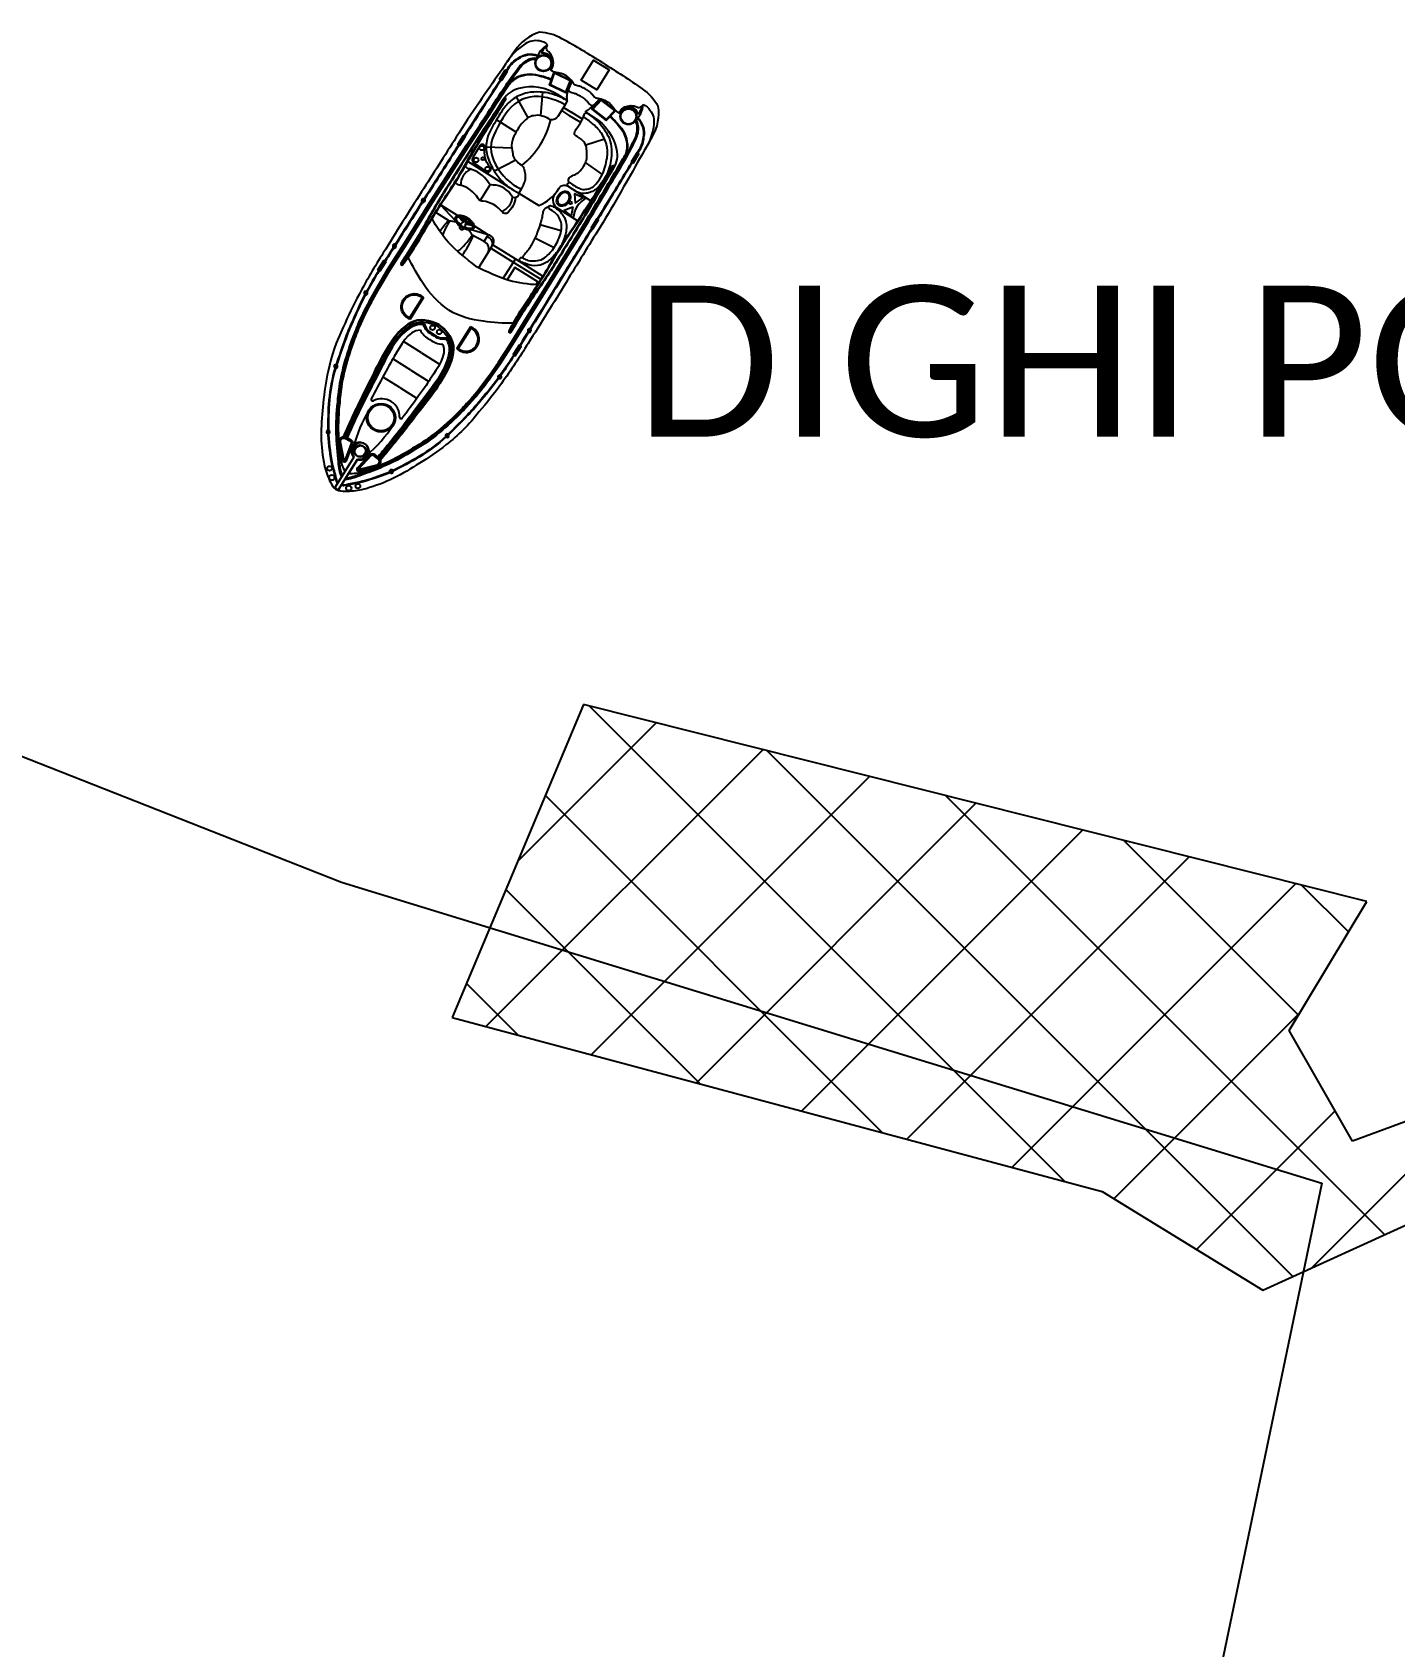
# Model space of a CAD drawing. Header units: metres. Extents: x 283839 to 285909, y 2019455 to 2022422.
# Drawn here: x 285636 to 285816.5, y 2020412 to 2020626 of the extents above; entities that cross this region are included whole.
import ezdxf

# ---------------------------------------------------------------- set-up
doc = ezdxf.new("R2010")
doc.units = ezdxf.units.M
doc.header["$MEASUREMENT"] = 0
for name, color, linetype in [('PORT', 5, 'Continuous'), ('PORT TEXT', 7, 'Continuous'), ('village', 3, 'Continuous')]:
    doc.layers.add(name, color=color, linetype=linetype)
doc.styles.get("Standard").update_dxf_attribs({"font": 'calibri.ttf'})

msp = doc.modelspace()

# ---------------------------------------------------------------- linework, layer by layer
at = {"color": 32, "true_color": 0xcd6928}
for p, q in [((285703.82, 2020622.94), (285703.82, 2020623.02)), ((285701.7, 2020614.63), (285700.16, 2020617.4)), ((285703.36, 2020614.91), (285703.63, 2020618.01)), ((285706.1, 2020615.57), (285707.19, 2020614.89)), ((285706.37, 2020616.01), (285707.47, 2020615.33)), ((285708.65, 2020613.98), (285707.19, 2020614.89)), ((285708.9, 2020614.44), (285707.47, 2020615.33)), ((285715.91, 2020615.39), (285715.98, 2020615.43)), ((285700.1, 2020612.74), (285697.49, 2020614.34)), ((285699.51, 2020610.61), (285696.11, 2020610.72)), ((285711.83, 2020611.79), (285709.32, 2020610.99)), ((285699.76, 2020605.02), (285693.68, 2020608.82)), ((285700.04, 2020609), (285697.23, 2020607.53)), ((285711.53, 2020607.12), (285709.3, 2020608.7)), ((285696.66, 2020605.8), (285695.32, 2020603.66)), ((285692.34, 2020601.67), (285690.09, 2020603.07)), ((285692.06, 2020600.97), (285690.09, 2020603.07)), ((285693.07, 2020600.77), (285692.47, 2020601.53)), ((285693.19, 2020600.86), (285692.66, 2020601.54)), ((285694.1, 2020600.57), (285692.77, 2020601.4)), ((285693.4, 2020600.56), (285694.32, 2020600.36)), ((285693.43, 2020600.71), (285694.25, 2020600.54)), ((285696.4, 2020599.13), (285694.15, 2020599.77)), ((285696.4, 2020599.13), (285694.53, 2020600.3)), ((285706.06, 2020599.63), (285703.25, 2020600.43)), ((285695.84, 2020598.22), (285696.4, 2020599.13)), ((285705.14, 2020597.41), (285702.59, 2020598.67)), ((285699.72, 2020595.5), (285703.38, 2020593.22)), ((285700, 2020595.94), (285703.65, 2020593.65)), ((285687.57, 2020583.49), (285685.18, 2020584.98)), ((285686.12, 2020581.17), (285683.74, 2020582.66)), ((285687.57, 2020583.49), (285689.96, 2020581.99)), ((285684.68, 2020578.86), (285682.39, 2020580.29)), ((285686.12, 2020581.17), (285688.51, 2020579.68)), ((285684.68, 2020578.86), (285686.96, 2020577.43))]:
    msp.add_line(p, q, dxfattribs=at)
for points in [[(285711.57, 2020621.9, 0.01736), (285706.16, 2020625.1, 0.12634), (285703.2, 2020625.96, 0.172899), (285699.92, 2020623.5, 0.013884), (285698, 2020620.68, 0.008973), (285695.23, 2020616.68, 0.01509), (285692.16, 2020612.04, -0.002245), (285687.56, 2020604.79, 0.003342), (285682.49, 2020596.72, 0.016984), (285679.27, 2020591.21, 0.024546), (285677.19, 2020586.87, 0.067942), (285675.18, 2020581.03, 0.033948), (285674.53, 2020576.81, 0.022001), (285674.25, 2020572.85, 0.042872), (285674.6, 2020568.98, 0.059514), (285675.25, 2020566.82, 0.046364), (285675.76, 2020565.83, 0.104882), (285676.23, 2020565.34, 0.104882)], [(285695.65, 2020616.02, 0.002942), (285697.72, 2020619.22, -0.002013), (285699.05, 2020621.26, -0.130442), (285700.33, 2020622.5, -0.261246), (285702.97, 2020622.89, -0.209197)], [(285704.26, 2020624.3, 0.164393), (285703.16, 2020624.81, 0.188684), (285701.29, 2020624.42, 0.10758), (285698.83, 2020621.95)], [(285711.57, 2020621.9, -0.01736), (285716.82, 2020618.44, -0.12634), (285718.89, 2020616.16, -0.172899), (285718.12, 2020612.13, -0.013884), (285716.43, 2020609.17, -0.008973), (285714.04, 2020604.93, -0.01509), (285711.22, 2020600.12, 0.002245), (285706.72, 2020592.81, -0.003342), (285701.69, 2020584.72, -0.016984), (285698.15, 2020579.42, -0.024546), (285695.16, 2020575.64, -0.067942), (285690.79, 2020571.27, -0.033948), (285687.28, 2020568.84, -0.022001), (285683.85, 2020566.86, -0.042872), (285680.21, 2020565.47, -0.059514), (285677.99, 2020565.11, -0.046364), (285676.88, 2020565.14, -0.104882), (285676.23, 2020565.34, -0.104882)], [(285680.6, 2020590.27), (285681.71, 2020592.24), (285683.06, 2020594.5), (285685.34, 2020598.1), (285688.45, 2020603.08), (285693.53, 2020611, 0.002601), (285696.33, 2020615.27, -0.004411), (285698.71, 2020618.91, -0.013009), (285700.46, 2020621.33, -0.113396), (285701.79, 2020622.38, -0.146005), (285702.81, 2020622.54, -1.595219)], [(285680.67, 2020590.23), (285681.78, 2020592.21), (285683.12, 2020594.46), (285685.41, 2020598.06), (285688.52, 2020603.04), (285693.59, 2020610.96, 0.002601), (285696.4, 2020615.23, -0.004411), (285698.77, 2020618.86, -0.013003), (285700.52, 2020621.28, -0.113337), (285701.82, 2020622.31, -0.144821), (285702.78, 2020622.47, -0.138987)], [(285680.74, 2020590.19), (285681.85, 2020592.17), (285683.19, 2020594.42), (285685.47, 2020598.02), (285688.58, 2020603), (285693.66, 2020610.92, 0.002601), (285696.46, 2020615.19, -0.00441), (285698.84, 2020618.82, -0.012997), (285700.58, 2020621.24, -0.113276), (285701.86, 2020622.25, -0.142458), (285702.76, 2020622.39, -0.142458)], [(285695.71, 2020615.98, 0.002941), (285697.78, 2020619.18, -0.002014), (285699.11, 2020621.22, -0.130992), (285700.37, 2020622.43, -0.261832), (285702.94, 2020622.82, -0.261832)], [(285680.87, 2020590.12), (285681.98, 2020592.09), (285683.32, 2020594.34), (285685.6, 2020597.94), (285688.71, 2020602.92), (285693.79, 2020610.83, 0.002601), (285696.59, 2020615.11, -0.00441), (285698.96, 2020618.74, -0.002867), (285699.34, 2020619.27, -0.002867)], [(285704.77, 2020619.62, 0.043334), (285703.05, 2020620.17, 0.18333), (285700.14, 2020619.89, 0.123985), (285698.62, 2020618.37, -0.015377), (285697.73, 2020617.14)], [(285704.8, 2020619.7, 0.043195), (285703.07, 2020620.25, 0.183415), (285700.11, 2020619.96, 0.094511), (285698.85, 2020618.84)], [(285706.87, 2020616.91), (285705.58, 2020617.71, 0.202722), (285700.45, 2020618.52, 0.178768), (285698.39, 2020617.06, -0.010028), (285695.78, 2020613.06, 0.005356), (285691.55, 2020606.41, 0.016605), (285688.25, 2020600.96, -0.018921), (285684.82, 2020595.31, 0.925873), (285685.02, 2020595.14, 0.041202), (285685.73, 2020596.08, 0.024461), (285687.75, 2020599.29, -0.012888), (285691.65, 2020605.46, 0.019359), (285693.85, 2020609.13, -0.002375), (285696.38, 2020613.37, 0.006386), (285698.07, 2020616.03, 0.013656), (285698.73, 2020617.11, 0.862706), (285698.54, 2020617.26, -0.648089)], [(285698.6, 2020617.2, 0.016488), (285698.46, 2020617.01, -0.010023), (285695.84, 2020613.02, 0.005356), (285691.61, 2020606.37, 0.016607), (285688.32, 2020600.92, -0.018921), (285684.88, 2020595.27, -0.01143), (285684.88, 2020595.27, 0.913283), (285684.96, 2020595.2, 0.041174), (285685.67, 2020596.12, 0.024478), (285687.68, 2020599.33, -0.012889), (285691.59, 2020605.5, 0.019362), (285693.78, 2020609.17, -0.002377), (285696.32, 2020613.41, 0.006391), (285698.01, 2020616.07, 0.013664), (285698.66, 2020617.14, -0.000701), (285698.66, 2020617.14, 0.819976), (285698.6, 2020617.2, 0.819976)], [(285706.87, 2020616.91), (285706.59, 2020616.36), (285705.61, 2020614.79, -0.448043), (285704.41, 2020614.5, 0.025561), (285703.53, 2020614.86, 0.15676), (285702.43, 2020614.89, 0.144288), (285701.66, 2020614.61, 0.079427), (285700.57, 2020613.5, 0.054179), (285699.72, 2020611.98, 0.127294), (285699.51, 2020610.58, -0.025195), (285699.67, 2020609.64, 0.112656), (285700.05, 2020608.99, 0.061652), (285700.75, 2020608.38, -0.222278), (285701.18, 2020607.75, -0.049109), (285701.29, 2020607.02, -0.09997), (285701.23, 2020606.23, -0.045992), (285700.75, 2020605.17), (285700.46, 2020604.63)], [(285695.65, 2020616.02, -0.006425), (285692.81, 2020611.6, -0.002217), (285688.22, 2020604.37, 0.003368), (285683.08, 2020596.25, 0.024633), (285679.97, 2020591.07, 0.015037), (285678.28, 2020587.44, 0.025439), (285677.44, 2020585.37, 0.013843), (285675.95, 2020580.97, 0.040266), (285675.23, 2020576.68, 0.016729), (285675.13, 2020572.62, 0.029739), (285675.69, 2020568.51, -0.01525), (285676.2, 2020566.63, 0.132389), (285676.35, 2020566.31, 0.028442), (285676.45, 2020566.2, 0.028442)], [(285695.71, 2020615.98, -0.006424), (285692.87, 2020611.56, -0.002217), (285688.28, 2020604.33, 0.003368), (285683.14, 2020596.21, 0.024633), (285680.03, 2020591.03, 0.015038), (285678.35, 2020587.41, 0.025461), (285677.51, 2020585.35, 0.013839), (285676.02, 2020580.95, 0.040238), (285675.31, 2020576.68, 0.016715), (285675.21, 2020572.62, 0.029693), (285675.77, 2020568.53, -0.015234), (285676.27, 2020566.64, 0.134036), (285676.41, 2020566.35, 0.024879), (285676.49, 2020566.26, 0.024879)], [(285709.26, 2020615.42), (285710.44, 2020614.68, -0.202722), (285713.41, 2020610.42, -0.178768), (285713, 2020607.93, 0.010028), (285710.55, 2020603.83, -0.005356), (285706.43, 2020597.11, -0.016605), (285702.97, 2020591.76, 0.018921), (285699.4, 2020586.2, -0.925873), (285699.16, 2020586.3, -0.041202), (285699.69, 2020587.36, -0.024461), (285701.69, 2020590.57, 0.012888), (285705.53, 2020596.79, -0.019359), (285707.86, 2020600.37, 0.002375), (285710.57, 2020604.51, -0.006386), (285712.21, 2020607.19, -0.013656), (285712.89, 2020608.25, -0.862706), (285713.11, 2020608.15, 0.648089)], [(285712.51, 2020614.79, -0.043334), (285713.76, 2020613.48, -0.18333), (285714.78, 2020610.75, -0.123985), (285714.08, 2020608.72, 0.015377), (285713.37, 2020607.37)], [(285712.56, 2020614.84, -0.043195), (285713.82, 2020613.53, -0.183415), (285714.85, 2020610.74, -0.094511), (285714.4, 2020609.13)], [(285713.2, 2020605.05, -0.002941), (285715.18, 2020608.31, 0.002014), (285716.42, 2020610.4, 0.130992), (285716.96, 2020612.07, 0.261832), (285716.18, 2020614.54, 0.261832)], [(285713.27, 2020605.01, -0.002942), (285715.24, 2020608.27, 0.002013), (285716.49, 2020610.36, 0.130442), (285717.04, 2020612.06, 0.261246), (285716.24, 2020614.6, 0.209197)], [(285716.94, 2020616.38, -0.164393), (285717.87, 2020615.61, -0.188684), (285718.35, 2020613.77, -0.10758), (285717.2, 2020610.47)], [(285696.59, 2020580.29), (285697.88, 2020582.15), (285699.31, 2020584.34), (285701.55, 2020587.98), (285704.66, 2020592.95), (285709.55, 2020600.98, -0.002601), (285712.17, 2020605.38, 0.00441), (285714.39, 2020609.1, 0.012997), (285715.79, 2020611.73, 0.113276), (285716.14, 2020613.32, 0.142458), (285715.88, 2020614.19, 0.142458)], [(285696.65, 2020580.24), (285697.94, 2020582.11), (285699.38, 2020584.3), (285701.62, 2020587.93), (285704.73, 2020592.91), (285709.62, 2020600.94, -0.002601), (285712.23, 2020605.34, 0.004411), (285714.45, 2020609.07, 0.013003), (285715.86, 2020611.7, 0.113337), (285716.22, 2020613.32, 0.144821), (285715.94, 2020614.25, 0.138987)], [(285696.72, 2020580.2), (285698.01, 2020582.06), (285699.44, 2020584.26), (285701.68, 2020587.89), (285704.79, 2020592.87), (285709.69, 2020600.9, -0.002601), (285712.3, 2020605.3, 0.004411), (285714.52, 2020609.03, 0.013009), (285715.93, 2020611.67, 0.113396), (285716.3, 2020613.32, 0.146005), (285715.99, 2020614.3, 1.595219)], [(285700.46, 2020604.63, -0.291269), (285699.98, 2020604.01, -0.299867), (285699.52, 2020604.22, 0.273478), (285697.05, 2020605.71, -0.28657), (285696.38, 2020606.09, 0.198759), (285693.96, 2020607.84, -0.45148), (285693.41, 2020608.35, -1.463971)], [(285696.46, 2020580.37), (285697.75, 2020582.23), (285699.18, 2020584.42), (285701.42, 2020588.06), (285704.53, 2020593.03), (285709.42, 2020601.06, -0.002601), (285712.03, 2020605.45, 0.00441), (285714.25, 2020609.18, 0.002867), (285714.58, 2020609.75, 0.002867)], [(285713.04, 2020608.18, -0.016488), (285712.93, 2020607.97, 0.010023), (285710.49, 2020603.87, -0.005356), (285706.37, 2020597.15, -0.016607), (285702.91, 2020591.81, 0.018921), (285699.34, 2020586.24, 0.01143), (285699.33, 2020586.23, -0.913283), (285699.24, 2020586.27, -0.041174), (285699.76, 2020587.32, -0.024478), (285701.76, 2020590.53, 0.012889), (285705.59, 2020596.75, -0.019362), (285707.93, 2020600.33, 0.002377), (285710.63, 2020604.47, -0.006391), (285712.28, 2020607.15, -0.013664), (285712.96, 2020608.21, 0.000701), (285712.96, 2020608.21, -0.819976), (285713.04, 2020608.18, -0.819976)], [(285700, 2020604.01, -0.164009), (285699, 2020602.02, -0.407559), (285698.23, 2020602.14, 0.20466), (285695.71, 2020603.57, -0.28657), (285695.05, 2020603.95, 0.198759), (285692.63, 2020605.71, -0.45148), (285692.08, 2020606.21, -1.463971)], [(285713.27, 2020605.01, 0.006425), (285710.54, 2020600.52, 0.002217), (285706.05, 2020593.22, -0.003368), (285701.01, 2020585.05, -0.024633), (285697.71, 2020579.98, -0.015037), (285695.19, 2020576.87, -0.025439), (285693.71, 2020575.21, -0.013843), (285690.4, 2020571.94, -0.040266), (285686.86, 2020569.41, -0.016729), (285683.25, 2020567.54, -0.029739), (285679.31, 2020566.24, 0.01525), (285677.4, 2020565.88, -0.132389), (285677.04, 2020565.88, -0.028442), (285676.9, 2020565.91, -0.028442)], [(285713.2, 2020605.05, 0.006424), (285710.48, 2020600.56, 0.002217), (285705.99, 2020593.26, -0.003368), (285700.95, 2020585.09, -0.024633), (285697.65, 2020580.02, -0.015038), (285695.13, 2020576.92, -0.025461), (285693.65, 2020575.26, -0.013839), (285690.35, 2020572, -0.040238), (285686.82, 2020569.48, -0.016715), (285683.22, 2020567.61, -0.029693), (285679.3, 2020566.32, 0.015234), (285677.38, 2020565.95, -0.134036), (285677.06, 2020565.95, -0.024879), (285676.95, 2020565.98, -0.024879)], [(285700.46, 2020604.63), (285703.1, 2020602.98, 0.158322), (285705.77, 2020605.26, -0.417676), (285706.89, 2020605.59), (285710.01, 2020603.64)], [(285708.25, 2020600.96), (285705.48, 2020602.69, -0.406088), (285705.36, 2020604.68)], [(285694.75, 2020594.98, -0.033687), (285691.12, 2020598.1, -0.051879), (285688.95, 2020601.27, -1.92312)], [(285695.15, 2020594.8), (285696.33, 2020596.69, 0.462925), (285695.84, 2020598.22), (285694.26, 2020599.08)], [(285696.33, 2020596.69), (285696.84, 2020597.5, 0.545737), (285696.21, 2020598.82, 0.282905)], [(285696.84, 2020597.5), (285697.02, 2020597.8, 0.516839), (285696.4, 2020599.13, 0.282905)], [(285691.12, 2020589.16, -0.096403), (285687.79, 2020592.65, -0.040538), (285685.79, 2020596.16, -1.92312)], [(285694.75, 2020594.98, 0.033687), (285699.15, 2020593.09, 0.051879), (285702.95, 2020592.53, 1.92312)], [(285687.82, 2020590.79), (285686.03, 2020587.93, -0.483063), (285685.1, 2020590.46, -0.50024), (285687.82, 2020590.79, -0.418424)], [(285680.6, 2020590.27, 0.031596), (285679.05, 2020587.09, 0.004928), (285678.19, 2020584.9, 0.02844), (285677.02, 2020580.97, 0.042875), (285676.4, 2020576.9, 0.035347), (285676.22, 2020572.79, 0.024093), (285676.51, 2020568.97, 0.079837), (285676.93, 2020566.97)], [(285680.67, 2020590.23, 0.031592), (285679.12, 2020587.06, 0.004926), (285678.26, 2020584.87, 0.028436), (285677.09, 2020580.96, 0.042895), (285676.48, 2020576.89, 0.035363), (285676.3, 2020572.79, 0.024111), (285676.59, 2020568.98, 0.077658), (285676.98, 2020567.05, 0.077658)], [(285680.74, 2020590.19, 0.031588), (285679.19, 2020587.03, 0.004924), (285678.34, 2020584.85, 0.028433), (285677.17, 2020580.94, 0.042917), (285676.55, 2020576.88, 0.035379), (285676.37, 2020572.79, 0.02413), (285676.67, 2020568.99, 0.075408), (285677.03, 2020567.13, 0.075408)], [(285680.87, 2020590.11, 0.031581), (285679.33, 2020586.98, 0.00492), (285678.48, 2020584.79, 0.028426), (285677.32, 2020580.9, 0.042959), (285676.71, 2020576.87, 0.035411), (285676.53, 2020572.79, 0.028829), (285676.77, 2020569.6, 0.092336), (285677.41, 2020567.74, 0.080328)], [(285691.12, 2020589.16, 0.096403), (285695.71, 2020587.7, 0.040538), (285699.74, 2020587.44, 1.92312)], [(285694.03, 2020586.91), (285692.24, 2020584.05, 0.483063), (285694.91, 2020584.32, 0.50024), (285694.03, 2020586.91, 0.418424)], [(285696.59, 2020580.29, -0.031588), (285694.43, 2020577.51, -0.004924), (285692.84, 2020575.78, -0.028433), (285689.84, 2020573.02, -0.042917), (285686.46, 2020570.69, -0.035379), (285682.86, 2020568.73, -0.02413), (285679.31, 2020567.33, -0.075408), (285677.49, 2020566.85, -0.075408)], [(285696.46, 2020580.37, -0.031581), (285694.32, 2020577.61, -0.00492), (285692.73, 2020575.89, -0.028426), (285689.74, 2020573.14, -0.042959), (285686.38, 2020570.82, -0.035411), (285682.8, 2020568.87, -0.028829), (285679.82, 2020567.69, -0.092336), (285677.87, 2020567.46, -0.080328)], [(285696.72, 2020580.2, -0.031596), (285694.55, 2020577.41, -0.004928), (285692.95, 2020575.68, -0.02844), (285689.94, 2020572.9, -0.042875), (285686.54, 2020570.56, -0.035347), (285682.93, 2020568.59, -0.024093), (285679.37, 2020567.19, -0.079837), (285677.39, 2020566.68)], [(285696.65, 2020580.24, -0.031592), (285694.49, 2020577.46, -0.004926), (285692.89, 2020575.73, -0.028436), (285689.89, 2020572.96, -0.042895), (285686.5, 2020570.63, -0.035363), (285682.89, 2020568.66, -0.024111), (285679.34, 2020567.26, -0.077658), (285677.44, 2020566.77, -0.077658)], [(285677.57, 2020572.29), (285678.12, 2020572, -0.382221), (285678.42, 2020571.4), (285677.56, 2020569.17, -0.786544), (285677.14, 2020569.12), (285676.63, 2020571.65, -0.616464), (285677.57, 2020572.29, -3.844907)], [(285681.89, 2020569.6), (285681.39, 2020569.96, 0.382221), (285680.72, 2020569.96), (285679.08, 2020568.22, 0.786544), (285679.23, 2020567.81), (285681.72, 2020568.47, 0.616464), (285681.89, 2020569.6, 3.844907)]]:
    msp.add_lwpolyline(points, format="xyb", dxfattribs=at)
for points in [[(285698, 2020619.66), (285697.89, 2020619.74), (285698.63, 2020620.94), (285698.78, 2020620.85)], [(285698.84, 2020620.81), (285698.89, 2020620.78), (285698.14, 2020619.58), (285698.07, 2020619.62)], [(285692.45, 2020611.03), (285692.36, 2020611.08), (285693.1, 2020612.27), (285693.2, 2020612.21)], [(285693.27, 2020612.17), (285693.34, 2020612.13), (285692.59, 2020610.94), (285692.51, 2020610.99)], [(285716.17, 2020609.98), (285716.13, 2020610.01), (285715.38, 2020608.81), (285715.45, 2020608.76)], [(285715.51, 2020608.72), (285715.63, 2020608.65), (285716.38, 2020609.85), (285716.24, 2020609.94)], [(285691.26, 2020600.92), (285689.46, 2020602.08)], [(285710.85, 2020601.18), (285710.78, 2020601.22), (285710.04, 2020600.04), (285710.12, 2020599.99)], [(285710.19, 2020599.95), (285710.27, 2020599.89), (285711.01, 2020601.08), (285710.91, 2020601.14)], [(285697.02, 2020597.8), (285700, 2020595.94), (285698.39, 2020593.37)], [(285681.88, 2020594.39), (285681.77, 2020594.47), (285682.55, 2020595.71), (285682.67, 2020595.63)], [(285682.73, 2020595.59), (285682.82, 2020595.54), (285682.04, 2020594.29), (285681.95, 2020594.35)], [(285696.75, 2020597.36), (285699.72, 2020595.5)], [(285702.75, 2020592.54), (285702.96, 2020592.88), (285699.92, 2020594.77), (285698.92, 2020593.17)], [(285700.57, 2020584.45), (285700.48, 2020584.5), (285699.71, 2020583.26), (285699.8, 2020583.2)], [(285699.86, 2020583.16), (285699.98, 2020583.09), (285700.75, 2020584.33), (285700.63, 2020584.4)], [(285676.12, 2020565.67), (285678.62, 2020569.68)], [(285678.6, 2020569.65), (285676.12, 2020565.67)], [(285676.57, 2020565.38), (285679.08, 2020569.39)], [(285679.06, 2020569.36), (285676.57, 2020565.38)]]:
    msp.add_lwpolyline(points, dxfattribs=at)
for points in [[(285712.41, 2020620.97), (285710.77, 2020618.34), (285708.72, 2020619.62), (285710.36, 2020622.25)], [(285707.34, 2020619.59), (285706.68, 2020617.91), (285704.53, 2020618.96), (285705.15, 2020620.68)], [(285707.24, 2020619.55), (285706.64, 2020618.02), (285704.63, 2020619), (285705.19, 2020620.57)], [(285711.35, 2020617.08), (285710.13, 2020615.76), (285712.01, 2020614.28), (285713.29, 2020615.59)], [(285711.36, 2020616.98), (285710.25, 2020615.77), (285712.01, 2020614.39), (285713.17, 2020615.58)], [(285707.93, 2020603.31), (285708.92, 2020604.02), (285707.81, 2020604.53)], [(285707.61, 2020602.81), (285707.41, 2020601.61), (285706.47, 2020602.38)]]:
    msp.add_lwpolyline(points, close=True, dxfattribs=at)
for points in [[(285696.17, 2020607.46, 0.917705), (285696.58, 2020608.14, -0.209704), (285695.95, 2020610.67, 0.850912), (285695.32, 2020610.94), (285694.35, 2020609.38, 0.435659), (285694.5, 2020608.65)], [(285687.62, 2020590.77), (285685.96, 2020588.11, -0.460147), (285685.23, 2020590.38, -0.47706)], [(285694.09, 2020586.72), (285692.43, 2020584.07, 0.460147), (285694.79, 2020584.41, 0.47706)], [(285677.48, 2020572.12), (285678.04, 2020571.83, -0.383069), (285678.23, 2020571.46), (285677.37, 2020569.2, -0.853636), (285677.32, 2020569.18), (285676.82, 2020571.68, -0.613527)], [(285681.78, 2020569.44), (285681.27, 2020569.81, 0.383069), (285680.85, 2020569.82), (285679.2, 2020568.06, 0.853636), (285679.2, 2020568), (285681.67, 2020568.65, 0.613527)]]:
    msp.add_lwpolyline(points, format="xyb", close=True, dxfattribs=at)
for centre, radius in [((285703.71, 2020621.86), 1.09), ((285703.71, 2020621.86), 1.01), ((285714.98, 2020614.81), 1.09), ((285714.98, 2020614.81), 1.01), ((285695.54, 2020610.62), 0.304), ((285694.79, 2020609.04), 0.304), ((285695.7, 2020609.2), 0.197), ((285696.3, 2020607.84), 0.304), ((285707.3, 2020603.35), 0.163), ((285689.02, 2020586.8), 0.305), ((285689.91, 2020586.24), 0.305), ((285682.19, 2020574.87), 1.9), ((285682.19, 2020574.87), 1.9), ((285682.19, 2020574.87), 1.74), ((285682.19, 2020574.87), 1.74), ((285679.36, 2020570.49), 0.771), ((285679.49, 2020570.41), 0.771), ((285675.38, 2020568.15), 0.313), ((285675.67, 2020566.94), 0.349), ((285677.91, 2020565.54), 0.349), ((285679.12, 2020565.81), 0.313)]:
    msp.add_circle(centre, radius, dxfattribs=at)
for centre, radius, start, end in [((285706.1, 2020621.31), 3.52, 121.6683, 162.0039), ((285706.64, 2020621.71), 3.52, 132.6417, 155.8742), ((285703.71, 2020621.86), 1.32, 317.3254, 102.227), ((285703.71, 2020621.86), 1.17, 317.3254, 84.2753), ((285714.98, 2020614.81), 1.32, 13.7722, 158.6738), ((285714.98, 2020614.81), 1.17, 31.7239, 158.6738), ((285713.44, 2020616.72), 3.52, 313.9953, 354.3309), ((285713.57, 2020617.38), 3.52, 320.125, 343.3575), ((285693.84, 2020617), 11.17, 308.8991, 346.3717), ((285695, 2020605.78), 2.24, 114.6241, 182.7715), ((285687.8, 2020603.66), 0.237, 64.0949, 230.5974), ((285687.8, 2020603.66), 0.237, 249.2216, 45.4707), ((285697.37, 2020604.3), 2.24, 291.1996, 355.4038), ((285710.79, 2020601.17), 3.12, 115.4682, 177.3556), ((285691.15, 2020597.38), 3.55, 73.4338, 88.1896), ((285691.15, 2020597.38), 3.55, 62.9021, 69.2414), ((285692.92, 2020600.16), 0.347, 158.8019, 317.1475), ((285693.68, 2020599.7), 1.24, 151.6149, 151.8842), ((285693.68, 2020599.7), 1.24, 116.4042, 144.0443), ((285693.27, 2020600.73), 0.166, 327.9996, 147.9996), ((285692.17, 2020600.65), 1.24, 324.115, 324.3844), ((285692.17, 2020600.65), 1.24, 333.6021, 359.595), ((285691.15, 2020597.38), 3.55, 47.9487, 52.1886), ((285691.15, 2020597.38), 3.55, 28.6246, 41.9756), ((285683.97, 2020597.63), 0.237, 62.8704, 232.9695), ((285683.97, 2020597.63), 0.237, 251.6297, 44.2102), ((285680.17, 2020591.4), 0.237, 66.2735, 236.68), ((285680.17, 2020591.4), 0.237, 255.3389, 47.6146), ((285689.97, 2020587.94), 2.3, 198.9614, 246.7111), ((285689.97, 2020587.94), 2.15, 195.504, 246.7111), ((285701.86, 2020586.45), 0.237, 71.789, 224.3695), ((285689.94, 2020587.82), 2.89, 207.1237, 243.7261), ((285690.43, 2020587.52), 2.89, 232.2731, 268.8755), ((285690.52, 2020587.6), 2.3, 229.2881, 277.0378), ((285690.52, 2020587.6), 2.15, 229.2881, 280.4952), ((285701.86, 2020586.45), 0.237, 243.0297, 53.1288), ((285676.2, 2020581.7), 0.237, 78.2881, 246.3838), ((285676.2, 2020581.7), 0.237, 265.0188, 59.653), ((285697.92, 2020580.3), 0.237, 68.3846, 220.6603), ((285697.92, 2020580.3), 0.237, 239.3192, 49.7258), ((285681.08, 2020577.3), 0.202, 152.3373, 298.805), ((285682.25, 2020575.11), 2.28, 56.2593, 118.0604), ((285682.37, 2020575.04), 2.28, 357.9388, 59.74), ((285697.95, 2020565.69), 20.14, 149.6014, 164.6722), ((285667.02, 2020585.02), 20.14, 311.327, 326.3978), ((285684.85, 2020574.95), 0.202, 177.1942, 323.662), ((285675.18, 2020572.97), 0.237, 102.6271, 257.7692), ((285675.18, 2020572.97), 0.237, 276.4069, 83.9894), ((285690.95, 2020572.49), 0.237, 56.3462, 210.9804), ((285690.95, 2020572.49), 0.237, 229.6155, 37.7111), ((285679.36, 2020570.49), 1.13, 255.6661, 228.1156), ((285679.49, 2020570.41), 1.13, 247.8836, 220.3331), ((285683.55, 2020567.74), 0.237, 32.0098, 199.5923), ((285683.55, 2020567.74), 0.237, 218.23, 13.3721), ((285676.54, 2020565.84), 0.456, 201.907, 274.0922), ((285676.54, 2020565.84), 0.456, 201.907, 274.0922)]:
    msp.add_arc(centre, radius, start, end, dxfattribs=at)
for centre, major_axis, ratio in [((285706.38, 2020603.9), (-0.616, -0.894), 0.758117), ((285693.27, 2020600.73), (-1.2, 0.75), 0.533092)]:
    msp.add_ellipse(centre, major_axis=major_axis, ratio=ratio, dxfattribs=at)
for start_param, end_param in [(4.712389, 5.232342), (0.830012, 1.576846)]:
    msp.add_ellipse((285692.75, 2020599.99), major_axis=(-2.2, -3.51), ratio=0.425319, start_param=start_param, end_param=end_param, dxfattribs=at)
for points in [[(285705.01, 2020622.08), (285704.92, 2020622.57), (285704.47, 2020623.3), (285704.16, 2020623.65), (285704.14, 2020624.03), (285704.26, 2020624.3)], [(285709.37, 2020618.37), (285708.8, 2020618.68), (285708.39, 2020618.83), (285707.85, 2020619.01), (285707.56, 2020619.4), (285706.81, 2020620.12), (285705.82, 2020620.55), (285705.23, 2020620.65), (285704.9, 2020620.79), (285704.51, 2020621.12)], [(285706.87, 2020616.91), (285706.84, 2020617.54), (285707.02, 2020618.25), (285707.5, 2020619.48)], [(285706.87, 2020616.91), (285705.28, 2020617.64), (285703.28, 2020618.04), (285701.59, 2020617.93), (285699.79, 2020617.17), (285698.58, 2020616.03), (285697.37, 2020614.14), (285696.31, 2020612.02), (285696.15, 2020610.13), (285696.87, 2020608.16), (285697.85, 2020606.65), (285699.25, 2020605.35), (285700.46, 2020604.63)], [(285709.26, 2020615.42), (285709.72, 2020615.73), (285710.28, 2020616.21), (285711.18, 2020617.18)], [(285709.37, 2020618.37), (285709.89, 2020618), (285710.2, 2020617.7), (285710.6, 2020617.29), (285711.09, 2020617.2), (285712.05, 2020616.84), (285712.88, 2020616.14), (285713.23, 2020615.65), (285713.5, 2020615.42), (285713.97, 2020615.21)], [(285707.11, 2020606.04), (285707.02, 2020606.42), (285707.36, 2020606.85), (285707.99, 2020607.14), (285708.58, 2020607.59), (285709.2, 2020608.48), (285709.45, 2020609.22), (285709.45, 2020610.26), (285709.31, 2020611.03), (285708.72, 2020611.77), (285708.19, 2020612.13), (285707.85, 2020612.41), (285707.88, 2020612.77), (285708.26, 2020613.41), (285708.97, 2020614.63), (285709.31, 2020615.26), (285710.01, 2020614.89), (285711.14, 2020613.91), (285711.83, 2020612.99), (285712.45, 2020611.82), (285712.74, 2020610.48), (285712.71, 2020609.26), (285712.47, 2020608.13), (285712.08, 2020607.06), (285711.46, 2020606.03), (285710.64, 2020605.13), (285710.04, 2020604.8), (285709.36, 2020604.62), (285708.35, 2020604.72), (285707.82, 2020605.01), (285707.19, 2020605.41), (285706.9, 2020605.73), (285707.11, 2020606.04), (285707.45, 2020605.89), (285708.12, 2020605.44), (285708.77, 2020605.17), (285709.51, 2020605.17), (285710.14, 2020605.37), (285710.71, 2020605.89), (285711.5, 2020607.06), (285711.91, 2020608.18), (285712.14, 2020609.26), (285712.21, 2020610.2), (285712.12, 2020610.88), (285711.87, 2020611.69), (285711.39, 2020612.58), (285710.93, 2020613.17), (285710.32, 2020613.77), (285709.77, 2020614.21), (285709.37, 2020614.5), (285709.07, 2020614.74), (285709.1, 2020614.97)], [(285714.61, 2020616.08), (285715.09, 2020616.21), (285715.94, 2020616.13), (285716.4, 2020616), (285716.74, 2020616.15), (285716.94, 2020616.38)], [(285701.34, 2020595.85), (285701.08, 2020595.99), (285700.72, 2020596.12), (285700.55, 2020595.81), (285701.03, 2020595.42), (285702.19, 2020595.04), (285703.65, 2020595.21), (285704.93, 2020596.17), (285705.85, 2020597.32), (285706.57, 2020598.93), (285706.74, 2020600.63), (285706.35, 2020601.66), (285705.32, 2020602.67), (285704.76, 2020602.97), (285704.46, 2020602.97), (285704.41, 2020602.64), (285704.68, 2020602.44), (285705.56, 2020601.73), (285705.99, 2020600.99), (285706.11, 2020600.09), (285705.97, 2020599.22), (285705.56, 2020598.2), (285705.06, 2020597.28), (285704.41, 2020596.56), (285703.63, 2020595.92), (285702.67, 2020595.67), (285701.66, 2020595.73), (285701.34, 2020595.85)], [(285704.39, 2020602.79), (285704.02, 2020602.65), (285703.73, 2020602.35), (285703.56, 2020601.61), (285703.43, 2020601.02), (285703.14, 2020600.1), (285702.63, 2020598.74), (285702.28, 2020598.06), (285701.89, 2020597.38), (285701.52, 2020596.88), (285701.14, 2020596.46), (285700.91, 2020596.09)]]:
    msp.add_spline(points, degree=3, dxfattribs=at)
for points, knots in [([(285706.59, 2020616.36), (285705.03, 2020617.18), (285703.45, 2020617.62), (285700.39, 2020617.12), (285699.2, 2020616.02), (285697.45, 2020613.09), (285696.52, 2020611.57), (285697.04, 2020608.64), (285698.05, 2020607.08), (285699.73, 2020605.73), (285700.22, 2020605.46), (285700.75, 2020605.17)], [0, 0, 0, 0, 0.0684102, 0.0684102, 0.1368204, 0.1368204, 0.2052306, 0.2052306, 0.2736407, 0.2736407, 0.2974604, 0.2974604, 0.2974604, 0.2974604]), ([(285708.76, 2020617.39), (285708.57, 2020617.5), (285708.26, 2020617.69), (285707.75, 2020617.88), (285707.27, 2020617.94), (285707.1, 2020618.19), (285707.03, 2020618.29)], [0, 0, 0, 0, 0.00840925, 0.01405459, 0.02148076, 0.02583256, 0.02583256, 0.02583256, 0.02583256]), ([(285708.76, 2020617.39), (285708.94, 2020617.28), (285709.24, 2020617.08), (285709.63, 2020616.7), (285709.9, 2020616.29), (285710.2, 2020616.25), (285710.31, 2020616.24)], [0, 0, 0, 0, 0.00840925, 0.01405459, 0.02148076, 0.02583256, 0.02583256, 0.02583256, 0.02583256]), ([(285705.85, 2020603.14), (285706.15, 2020602.93), (285706.76, 2020603.17), (285707.27, 2020604.17), (285707.09, 2020604.69), (285706.32, 2020604.81), (285705.74, 2020604.35), (285705.57, 2020603.53), (285705.67, 2020603.26), (285705.85, 2020603.14)], [0, 0, 0, 0, 1.743273, 1.743273, 3.486547, 3.486547, 5.22982, 5.22982, 6.283185, 6.283185, 6.283185, 6.283185]), ([(285692.21, 2020601.39), (285692.12, 2020601.26), (285692.17, 2020600.97), (285692.93, 2020600.08), (285694.05, 2020599.79), (285694.53, 2020600.22), (285694.08, 2020601.03), (285692.79, 2020601.62), (285692.32, 2020601.57), (285692.21, 2020601.39)], [0, 0, 0, 0, 1.031451, 1.031451, 2.992455, 2.992455, 4.95346, 4.95346, 6.283185, 6.283185, 6.283185, 6.283185]), ([(285689.89, 2020587.21), (285688.72, 2020587.81), (285687.3, 2020588.14), (285684.94, 2020586.83), (285684.07, 2020585.74), (285681.89, 2020582.46), (285680.9, 2020580.11), (285678.82, 2020576.02), (285678.01, 2020574.23), (285677.18, 2020572.37)], [0, 0, 0, 0, 0.0462196, 0.0462196, 0.0924392, 0.0924392, 0.1947325, 0.1947325, 0.2709084, 0.2709084, 0.2709084, 0.2709084]), ([(285689.86, 2020587.14), (285688.65, 2020587.76), (285687.2, 2020588.05), (285684.83, 2020586.64), (285683.98, 2020585.49), (285681.83, 2020582.17), (285680.82, 2020579.82), (285678.82, 2020575.82), (285678.05, 2020574.13), (285677.27, 2020572.37)], [0, 0, 0, 0, 0.0480884, 0.0480884, 0.0961768, 0.0961768, 0.1985377, 0.1985377, 0.2704106, 0.2704106, 0.2704106, 0.2704106]), ([(285689.75, 2020586.94), (285688.52, 2020587.57), (285687.11, 2020587.79), (285684.78, 2020586.26), (285683.95, 2020585.06), (285681.82, 2020581.65), (285680.78, 2020579.25), (285678.86, 2020575.36), (285678.17, 2020573.84), (285677.5, 2020572.33)], [0, 0, 0, 0, 0.0508337, 0.0508337, 0.1016674, 0.1016674, 0.2060328, 0.2060328, 0.2709084, 0.2709084, 0.2709084, 0.2709084]), ([(285687.9, 2020587.37), (285687.61, 2020587.4), (285686.37, 2020587.4), (285683.87, 2020585.24), (285681.93, 2020581.12), (285679.51, 2020576.66), (285678.13, 2020573.57), (285677.57, 2020572.3)], [0.0234044, 0.0234044, 0.0234044, 0.0234044, 0.0350942, 0.0739111, 0.138251, 0.2165713, 0.2709084, 0.2709084, 0.2709084, 0.2709084]), ([(285687.8, 2020587.2), (285687.26, 2020587.24), (285686.74, 2020587.17), (285685.24, 2020586.35), (285684.38, 2020585.28), (285683.08, 2020583.25), (285682.57, 2020582.17), (285680.93, 2020578.94), (285679.78, 2020576.79), (285678.41, 2020573.8), (285678.06, 2020573.02), (285677.71, 2020572.23)], [0.0248254, 0.0248254, 0.0248254, 0.0248254, 0.0474598, 0.0474598, 0.0949196, 0.0949196, 0.1423794, 0.1423794, 0.237299, 0.237299, 0.2709084, 0.2709084, 0.2709084, 0.2709084]), ([(285689.71, 2020586.96), (285690.82, 2020586.13), (285691.64, 2020584.96), (285691.28, 2020582.2), (285690.57, 2020580.92), (285688.43, 2020577.52), (285686.74, 2020575.52), (285684.08, 2020572.1), (285683.02, 2020570.81), (285681.95, 2020569.54)], [0, 0, 0, 0, 0.0508337, 0.0508337, 0.1016674, 0.1016674, 0.2060328, 0.2060328, 0.2709084, 0.2709084, 0.2709084, 0.2709084]), ([(285689.85, 2020587.15), (285690.93, 2020586.34), (285691.83, 2020585.16), (285691.6, 2020582.41), (285690.94, 2020581.14), (285688.9, 2020577.75), (285687.23, 2020575.82), (285684.51, 2020572.26), (285683.34, 2020570.83), (285682.09, 2020569.36)], [0, 0, 0, 0, 0.0480884, 0.0480884, 0.0961768, 0.0961768, 0.1985377, 0.1985377, 0.2704106, 0.2704106, 0.2704106, 0.2704106]), ([(285689.89, 2020587.21), (285690.95, 2020586.42), (285691.87, 2020585.29), (285691.73, 2020582.59), (285691.13, 2020581.33), (285689.14, 2020577.93), (285687.46, 2020576.01), (285684.69, 2020572.35), (285683.44, 2020570.84), (285682.13, 2020569.28)], [0, 0, 0, 0, 0.0462196, 0.0462196, 0.0924392, 0.0924392, 0.1947325, 0.1947325, 0.2709084, 0.2709084, 0.2709084, 0.2709084]), ([(285687.36, 2020586.5), (285685.76, 2020586.47), (285684.72, 2020584.22), (285683.39, 2020582.14), (285681.87, 2020579.29), (285680.9, 2020577.39)], [0.0313661, 0.0313661, 0.0313661, 0.0313661, 0.1084744, 0.1084744, 0.1920729, 0.1920729, 0.1920729, 0.1920729]), ([(285690.8, 2020585.32), (285691.08, 2020584.85), (285691.24, 2020584.36), (285691.16, 2020582.65), (285690.57, 2020581.41), (285689.32, 2020579.35), (285688.58, 2020578.42), (285686.39, 2020575.53), (285684.96, 2020573.55), (285682.88, 2020571.01), (285682.33, 2020570.35), (285681.78, 2020569.69)], [0.0248254, 0.0248254, 0.0248254, 0.0248254, 0.0474598, 0.0474598, 0.0949196, 0.0949196, 0.1423794, 0.1423794, 0.237299, 0.237299, 0.2709084, 0.2709084, 0.2709084, 0.2709084]), ([(285690.91, 2020585.49), (285691.07, 2020585.24), (285691.62, 2020584.13), (285690.77, 2020580.93), (285687.92, 2020577.38), (285684.97, 2020573.25), (285682.79, 2020570.66), (285681.89, 2020569.59)], [0.0234044, 0.0234044, 0.0234044, 0.0234044, 0.0350942, 0.0739111, 0.138251, 0.2165713, 0.2709084, 0.2709084, 0.2709084, 0.2709084]), ([(285690.37, 2020584.62), (285691.04, 2020583.17), (285689.48, 2020581.24), (285688.19, 2020579.14), (285686.3, 2020576.53), (285685.01, 2020574.82)], [0.0313661, 0.0313661, 0.0313661, 0.0313661, 0.1084744, 0.1084744, 0.1920729, 0.1920729, 0.1920729, 0.1920729])]:
    msp.add_open_spline(points, degree=3, knots=knots, dxfattribs=at)
for points in [[(285689.99, 2020599.58), (285690.3, 2020600.08), (285690.68, 2020600.57), (285691.14, 2020601.03)], [(285692.94, 2020596.44), (285693.51, 2020597.12), (285694.05, 2020597.98), (285694.39, 2020599)]]:
    msp.add_open_spline(points, degree=3, dxfattribs=at)
at = {"layer": 'PORT'}
for p, q in [((285709.04, 2020536.86), (285691.63, 2020495.4)), ((285812.85, 2020510.74), (285709.04, 2020536.86)), ((285903.88, 2020513.64), (285810.94, 2020478.98)), ((285802.56, 2020493.65), (285812.85, 2020510.74)), ((285691.63, 2020495.4), (285777.75, 2020472.32)), ((285810.94, 2020478.98), (285802.56, 2020493.65)), ((285777.75, 2020472.32), (285799.05, 2020459.27)), ((285799.05, 2020459.27), (285820.4, 2020468.98))]:
    msp.add_line(p, q, dxfattribs=at)
at = {"layer": 'PORT', "linetype": 'Continuous'}
for p, q in [((285772.8, 2020473.65), (285709.77, 2020536.68)), ((285700.32, 2020516.1), (285718.66, 2020534.44)), ((285696.1, 2020494.2), (285732.79, 2020530.88)), ((285803.04, 2020461.08), (285733.39, 2020530.73)), ((285710.04, 2020490.46), (285746.91, 2020527.33)), ((285748.65, 2020480.12), (285703.97, 2020524.79)), ((285815.19, 2020466.61), (285757.01, 2020524.79)), ((285723.98, 2020486.73), (285761.03, 2020523.78)), ((285737.93, 2020482.99), (285775.16, 2020520.22)), ((285803.79, 2020495.69), (285780.63, 2020518.84)), ((285751.87, 2020479.26), (285789.28, 2020516.67)), ((285724.5, 2020486.59), (285698.75, 2020512.34)), ((285765.81, 2020475.52), (285803.4, 2020513.12)), ((285810.43, 2020506.72), (285804.25, 2020512.9)), ((285700.35, 2020493.06), (285693.52, 2020499.89)), ((285779.32, 2020471.36), (285803.98, 2020496.01)), ((285805.54, 2020462.22), (285829.06, 2020485.74)), ((285790.28, 2020464.64), (285808.64, 2020483))]:
    msp.add_line(p, q, dxfattribs=at)
at = {"layer": 'village', "color": 3}
for p, q in [((285476.09, 2020592.4), (285676.94, 2020513.33)), ((285676.94, 2020513.33), (285806.9, 2020473.45)), ((285806.9, 2020473.45), (285793.14, 2020407.47))]:
    msp.add_line(p, q, dxfattribs=at)

# ---------------------------------------------------------------- texts
at = {"layer": 'PORT TEXT'}
msp.add_text('DIGHI PORT', height=20, dxfattribs=at).set_placement((285715.88, 2020572.36))

doc.saveas('drawing.dxf')
